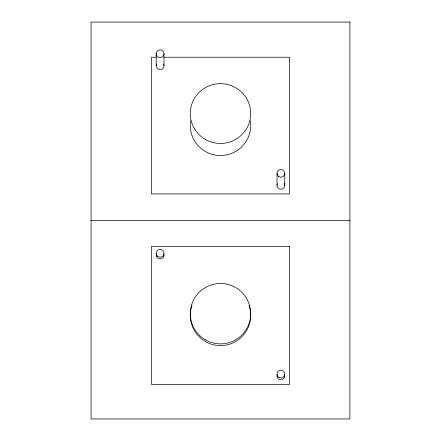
<?xml version="1.0" encoding="UTF-8"?>
<svg xmlns="http://www.w3.org/2000/svg" width="441" height="441" viewBox="0 0 441 441"><rect width="100%" height="100%" fill="white"/><g stroke="black" fill="none" stroke-linecap="round" stroke-linejoin="round"><path stroke-width="0.66" d="M156.279 57.236L151.472 57.236L151.472 193.941L289.528 193.941L289.528 57.236L163.837 57.236M91.078 220.5L349.922 220.5M284.781 173.357L284.781 185.396M277.014 173.357L277.014 185.396M163.986 53.741A3.881 3.842 0 0 1 158.159 57.071A3.881 3.842 0 0 1 158.159 50.412A3.881 3.842 0 0 1 163.986 53.741L163.986 65.781M156.219 53.741L156.219 65.781M163.55 64.017A3.881 3.842 0 0 1 160.1 69.628A3.881 3.842 0 0 1 156.654 64.017M284.346 183.632A3.881 3.842 0 0 1 280.9 189.239A3.881 3.842 0 0 1 277.45 183.632M250.29 120.696A30.197 29.905 0 0 1 220.5 155.491A30.197 29.905 0 0 1 190.71 120.696M163.837 253.955A3.881 3.881 0 0 1 160.1 258.906A3.881 3.881 0 0 1 156.368 253.955M284.632 374.729A3.881 3.881 0 0 1 280.9 379.679A3.881 3.881 0 0 1 277.163 374.729M156.285 256.045A3.881 3.881 0 0 1 156.853 254.628M163.352 254.628A3.881 3.881 0 0 1 163.92 256.045M277.08 376.818A3.881 3.881 0 0 1 277.648 375.396M284.147 375.396A3.881 3.881 0 0 1 284.715 376.818M248.994 305.409A30.197 30.192 0 0 1 220.5 345.606A30.197 30.192 0 0 1 192.006 305.409M190.303 317.134A30.197 30.192 0 0 1 190.33 315.778M250.67 315.778A30.197 30.192 0 0 1 250.697 317.134M349.922 22.05L91.078 22.05L91.078 418.95L349.922 418.95L349.922 22.05M289.528 246.398L151.472 246.398L151.472 384.425L289.528 384.425L289.528 246.398M278.662 176.499A3.881 3.842 0 0 0 284.765 173.699A3.881 3.842 0 0 0 279.269 169.868A3.881 3.842 0 0 0 278.662 176.499M205.401 139.444A30.197 29.905 0 0 0 250.697 113.546A30.197 29.905 0 0 0 205.401 87.654A30.197 29.905 0 0 0 205.401 139.444M157.867 256.475A3.881 3.881 0 0 0 163.969 253.647A3.881 3.881 0 0 0 158.473 249.777A3.881 3.881 0 0 0 157.867 256.475M278.955 377.435A3.881 3.881 0 0 0 284.781 374.073A3.881 3.881 0 0 0 278.955 370.71A3.881 3.881 0 0 0 278.955 377.435M205.401 339.835A30.197 30.192 0 0 0 250.697 313.683A30.197 30.192 0 0 0 205.401 287.538A30.197 30.192 0 0 0 205.401 339.835"/></g></svg>
